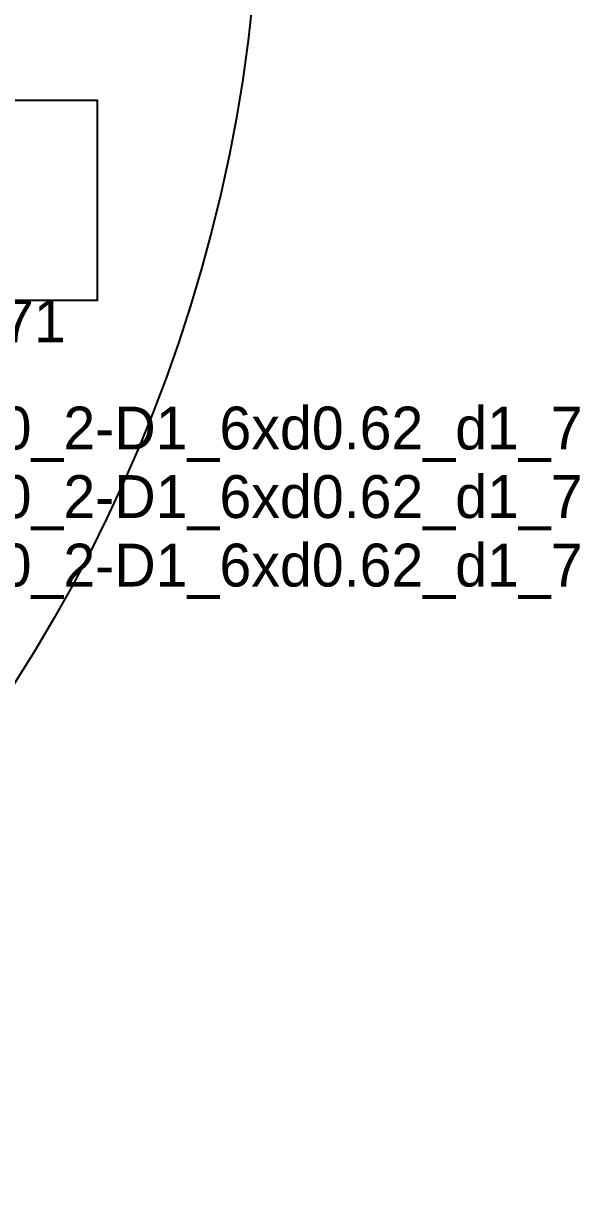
# Model space of a CAD drawing. Extents: x -74 to 89, y -133 to 74.
# Drawn here: x 62.7 to 89.1, y -63.6 to -8.6 of the extents above; entities that cross this region are included whole.
import ezdxf
from ezdxf.enums import TextEntityAlignment as Align

# ---------------------------------------------------------------- set-up
doc = ezdxf.new("R2010")
doc.units = 0
doc.header["$MEASUREMENT"] = 0
doc.layers.add('ASSEMBLY_OUTLINES_TOP', color=102, linetype='CONTINUOUS')
doc.layers.add('ASSEMBLY_PART_NUMBERS_TOP', color=102, linetype='CONTINUOUS')
doc.styles.add('VERIBEST_GERBER_0', font='txt')

msp = doc.modelspace()

# ---------------------------------------------------------------- linework, layer by layer
at = {"layer": 'ASSEMBLY_OUTLINES_TOP'}
msp.add_lwpolyline([(57.25, -21.75), (57.25, -12.25), (66.25, -12.25), (66.25, -21.75)], close=True, dxfattribs=at)
msp.add_circle((0, 0), 74, dxfattribs=at)

# ---------------------------------------------------------------- texts
at = {"layer": 'ASSEMBLY_PART_NUMBERS_TOP', "style": 'VERIBEST_GERBER_0'}
for s, p in [('CC1206KRX7RABB471', (35.75, -21.71)), ('MGSHV-0_2-D1_6xd0.62_d1_7', (50.75, -26.79)), ('MGSHV-0_2-D1_6xd0.62_d1_7', (50.75, -30.04)), ('MGSHV-0_2-D1_6xd0.62_d1_7', (50.75, -33.29))]:
    msp.add_text(s, height=2.032, dxfattribs=at).set_placement(p, align=Align.TOP_LEFT)

doc.saveas('drawing.dxf')
